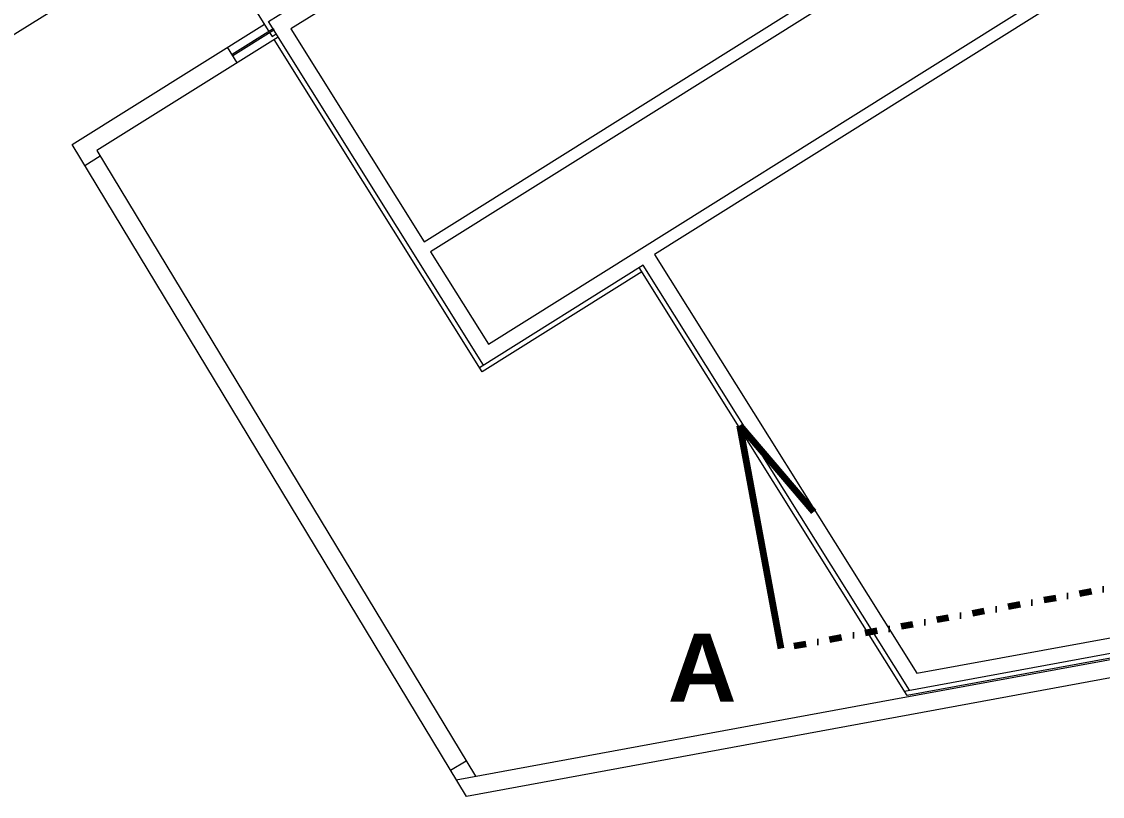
# Model space of a CAD drawing. Header units: millimetres. Extents: x -7743 to 191930, y -8645 to 72638.
# Drawn here: x 94373 to 112242, y 3878 to 16685 of the extents above; entities that cross this region are included whole.
import ezdxf

# ---------------------------------------------------------------- set-up
doc = ezdxf.new("R2010")
doc.units = ezdxf.units.MM
doc.linetypes.add('HA_DashDot_6mm-S2mm', pattern=[600, 200, -200, 0, -200])
for name, color, linetype, lineweight in [('A-FLOR-____-OTLN', 9, 'Continuous', 9), ('A-FLOR-HRAL-OTLN', 9, 'Continuous', 9), ('A-WALL-____-OTLN', 9, 'Continuous', 9), ('G-____-____-SYMB', 9, 'Continuous', 5)]:
    doc.layers.add(name, color=color, linetype=linetype, lineweight=lineweight)
doc.styles.add('Arial_B', font='arialbd.ttf', dxfattribs={"height": 1125})

# ---------------------------------------------------------------- blocks, each defined once
blk = doc.blocks.new('185-01_OBJEKT C_Central_rvt-3-schema rezu D_110_5100')
at = {"layer": 'A-FLOR-____-OTLN'}
for p, q in [((-18287, 18380), (-17125, 16524)), ((-17114, 16507), (-17072, 16440)), ((-17072, 16440), (-17005, 16482))]:
    blk.add_line(p, q, dxfattribs=at)
blk = doc.blocks.new('Railing - Railing-1834831-schema rezu D_110_5100')
at = {"layer": 'A-FLOR-HRAL-OTLN'}
for p, q in [((-17057, 16566), (-17735, 16141)), ((-17724, 16124), (-17046, 16549)), ((-17057, 16566), (-17046, 16549)), ((-17724, 16124), (-17735, 16141))]:
    blk.add_line(p, q, dxfattribs=at)
blk = doc.blocks.new('Section - Detail Number-933961-schema rezu D_110_5100')
at = {"layer": 'G-____-____-SYMB', "lineweight": 100}
for p, q in [((0, 5), (1.25, 2.835)), ((0, 0), (0, 5))]:
    blk.add_line(p, q, dxfattribs=at)

msp = doc.modelspace()

# ---------------------------------------------------------------- linework, layer by layer
at = {"layer": 'A-WALL-____-OTLN'}
for p, q in [((101029.4, 13046.4), (115453.5, 22081.1)), ((115559.7, 21911.6), (101135.6, 12876.9)), ((102091, 11351.5), (116727, 20518.8)), ((116621.3, 20216.6), (104837.1, 12835.5)), ((97579.3, 18554.7), (94147.1, 16405)), ((98455.6, 16684.7), (100201.4, 17778.2)), ((100360.6, 17523.9), (98826.7, 16563.1)), ((95208.4, 14650.8), (98387.8, 16642.2)), ((102011.9, 11006.9), (98455.6, 16684.7)), ((98826.7, 16563.1), (101029.4, 13046.4)), ((98614.8, 16430.4), (95618, 14553.4)), ((101986.6, 10896.6), (98547, 16387.9)), ((97936.8, 16005.8), (97777.6, 16260)), ((101726.2, 3878), (95208.4, 14650.8)), ((95618, 14553.4), (101875.7, 4210.6)), ((95415.5, 14308.6), (95672.2, 14463.9)), ((101135.6, 12876.9), (102091, 11351.5)), ((104837.1, 12835.5), (109173.7, 5912)), ((104651.8, 12660.4), (101944.1, 10964.4)), ((104626.5, 12550.1), (101986.6, 10896.6)), ((109013, 5546.8), (104584, 12617.9)), ((109052, 5635.4), (104651.8, 12660.4)), ((109173.7, 5912), (113945.9, 6790.1)), ((108794.6, 5483.9), (113994.8, 6441.1)), ((108967.3, 5619.8), (114114, 6566.9)), ((114128.5, 6488.2), (109013, 5546.8)), ((114049.1, 6146.1), (108849, 5188.9)), ((101560.2, 4152.5), (108794.6, 5484.2)), ((108794.6, 5483.9), (108794.6, 5484.2)), ((108848.9, 5189.1), (101726.2, 3878)), ((108849, 5188.9), (108848.9, 5189.1)), ((101463.7, 4312), (101720.4, 4467.3))]:
    msp.add_line(p, q, dxfattribs=at)
at = {"layer": 'G-____-____-SYMB', "linetype": 'HA_DashDot_6mm-S2mm', "lineweight": 100}
msp.add_line((141569.5, 12695.4), (106928.6, 6320.6), dxfattribs=at)

# ---------------------------------------------------------------- block references
at = {"lineweight": 5}
msp.add_blockref('185-01_OBJEKT C_Central_rvt-3-schema rezu D_110_5100', (115586.9, 0), dxfattribs=at)
at = {"layer": 'A-FLOR-HRAL-OTLN'}
msp.add_blockref('Railing - Railing-1834831-schema rezu D_110_5100', (115586.9, 0), dxfattribs=at)
at = {"layer": 'G-____-____-SYMB', "lineweight": 100, "xscale": 749.9999999999995, "yscale": 749.9999999999995, "zscale": 749.9999999999995, "rotation": 10.42708866108143}
msp.add_blockref('Section - Detail Number-933961-schema rezu D_110_5100', (106928.6, 6320.6), dxfattribs=at)

# ---------------------------------------------------------------- texts
at = {"layer": 'G-____-____-SYMB', "insert": (105057.3, 6568.1), "char_height": 1125, "width": 1382.911, "attachment_point": 1, "style": 'Arial_B'}
msp.add_mtext('\\fArial|b1|i0|c0|p34|;A', dxfattribs=at)

doc.saveas('drawing.dxf')
